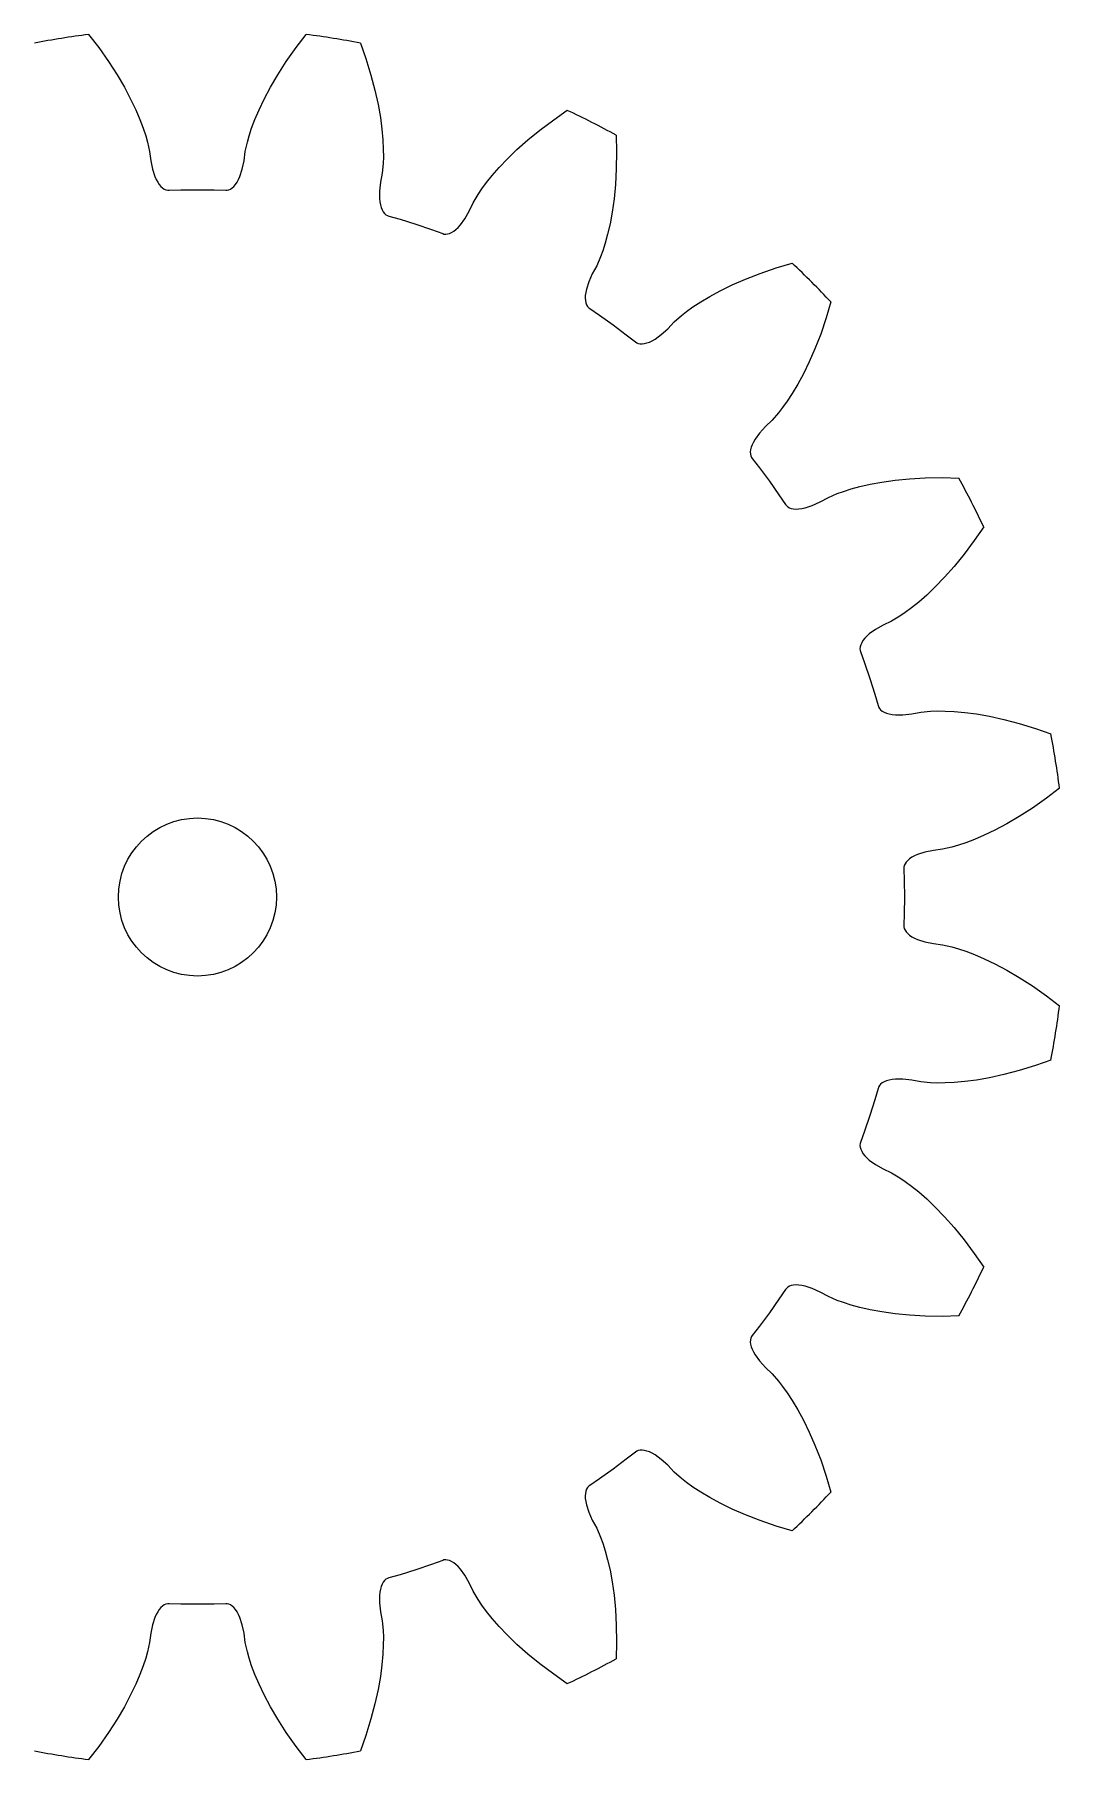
# Model space of a CAD drawing. Extents: x 19.1 to 40.9, y -10.9 to 10.9.
# Drawn here: x 27.94 to 40.91, y -10.91 to 10.91 of the extents above; entities that cross this region are included whole.
import ezdxf

# ---------------------------------------------------------------- set-up
doc = ezdxf.new("R2010")
doc.units = 0

msp = doc.modelspace()

# ---------------------------------------------------------------- linework, layer by layer
msp.add_circle((30, 0), 1)
msp.add_circle((30, 0), 1)
at = {"layer": 'layer0'}
for p, q in [((28.623, 10.913), (28.75, 10.748)), ((31.25, 10.748), (31.377, 10.913)), ((28.75, 10.748), (28.875, 10.57)), ((31.125, 10.57), (31.25, 10.748)), ((32.063, 10.805), (32.133, 10.608)), ((28.875, 10.57), (28.983, 10.403)), ((31.017, 10.403), (31.125, 10.57)), ((32.133, 10.608), (32.197, 10.401)), ((28.983, 10.403), (29.076, 10.245)), ((30.924, 10.245), (31.017, 10.403)), ((32.197, 10.401), (32.247, 10.208)), ((29.076, 10.245), (29.154, 10.096)), ((29.154, 10.096), (29.219, 9.961)), ((30.781, 9.961), (30.846, 10.096)), ((30.846, 10.096), (30.924, 10.245)), ((32.247, 10.208), (32.287, 10.029)), ((29.219, 9.961), (29.272, 9.837)), ((29.272, 9.837), (29.314, 9.728)), ((30.686, 9.728), (30.728, 9.837)), ((30.728, 9.837), (30.781, 9.961)), ((32.287, 10.029), (32.316, 9.863)), ((32.316, 9.863), (32.335, 9.715)), ((34.336, 9.705), (34.51, 9.835)), ((34.51, 9.835), (34.682, 9.954)), ((29.314, 9.728), (29.345, 9.633)), ((29.345, 9.633), (29.368, 9.552)), ((30.632, 9.552), (30.655, 9.633)), ((30.655, 9.633), (30.686, 9.728)), ((32.335, 9.715), (32.348, 9.58)), ((34.182, 9.579), (34.336, 9.705)), ((35.301, 9.639), (35.306, 9.43)), ((29.368, 9.552), (29.395, 9.434)), ((29.395, 9.434), (29.41, 9.317)), ((30.59, 9.317), (30.605, 9.434)), ((30.605, 9.434), (30.632, 9.552)), ((32.348, 9.58), (32.353, 9.464)), ((32.353, 9.464), (32.354, 9.364)), ((33.924, 9.341), (34.045, 9.458)), ((34.045, 9.458), (34.182, 9.579)), ((35.306, 9.43), (35.303, 9.213)), ((29.41, 9.317), (29.433, 9.208)), ((29.433, 9.208), (29.462, 9.117)), ((30.538, 9.117), (30.567, 9.208)), ((30.567, 9.208), (30.59, 9.317)), ((32.351, 9.28), (32.34, 9.159)), ((32.354, 9.364), (32.351, 9.28)), ((33.732, 9.131), (33.821, 9.232)), ((33.821, 9.232), (33.924, 9.341)), ((35.303, 9.213), (35.292, 9.014)), ((29.462, 9.117), (29.479, 9.078)), ((29.479, 9.078), (29.498, 9.045)), ((29.498, 9.045), (29.517, 9.016)), ((29.517, 9.016), (29.538, 8.992)), ((29.538, 8.992), (29.559, 8.972)), ((29.559, 8.972), (29.58, 8.958)), ((29.58, 8.958), (29.602, 8.948)), ((29.79, 8.948), (30, 8.95)), ((30, 8.95), (30.21, 8.948)), ((30.398, 8.948), (30.42, 8.958)), ((30.42, 8.958), (30.441, 8.972)), ((30.441, 8.972), (30.462, 8.992)), ((30.462, 8.992), (30.483, 9.016)), ((30.483, 9.016), (30.502, 9.045)), ((30.502, 9.045), (30.521, 9.078)), ((30.521, 9.078), (30.538, 9.117)), ((32.318, 9.043), (32.306, 8.932)), ((32.34, 9.159), (32.318, 9.043)), ((33.553, 8.89), (33.599, 8.959)), ((33.599, 8.959), (33.659, 9.04)), ((33.659, 9.04), (33.732, 9.131)), ((35.292, 9.014), (35.274, 8.832)), ((29.602, 8.948), (29.624, 8.943)), ((29.624, 8.943), (29.641, 8.943)), ((29.641, 8.943), (29.79, 8.948)), ((30.21, 8.948), (30.359, 8.943)), ((30.359, 8.943), (30.376, 8.943)), ((30.376, 8.943), (30.398, 8.948)), ((32.306, 8.932), (32.306, 8.837)), ((32.306, 8.837), (32.31, 8.795)), ((32.31, 8.795), (32.317, 8.757)), ((32.317, 8.757), (32.327, 8.724)), ((33.44, 8.679), (33.491, 8.785)), ((33.491, 8.785), (33.553, 8.89)), ((35.274, 8.832), (35.25, 8.665)), ((32.327, 8.724), (32.339, 8.694)), ((32.339, 8.694), (32.353, 8.669)), ((32.353, 8.669), (32.369, 8.649)), ((32.369, 8.649), (32.387, 8.633)), ((32.387, 8.633), (32.406, 8.622)), ((32.406, 8.622), (32.422, 8.616)), ((32.422, 8.616), (32.565, 8.575)), ((32.565, 8.575), (32.766, 8.512)), ((33.329, 8.504), (33.385, 8.582)), ((33.385, 8.582), (33.44, 8.679)), ((35.223, 8.517), (35.193, 8.386)), ((35.25, 8.665), (35.223, 8.517)), ((32.766, 8.512), (32.965, 8.445)), ((32.965, 8.445), (33.105, 8.394)), ((33.105, 8.394), (33.121, 8.389)), ((33.121, 8.389), (33.143, 8.387)), ((33.143, 8.387), (33.167, 8.39)), ((33.167, 8.39), (33.192, 8.397)), ((33.192, 8.397), (33.218, 8.409)), ((33.218, 8.409), (33.245, 8.425)), ((33.245, 8.425), (33.273, 8.447)), ((33.273, 8.447), (33.301, 8.473)), ((33.301, 8.473), (33.329, 8.504)), ((35.193, 8.386), (35.163, 8.274)), ((35.104, 8.099), (35.055, 7.988)), ((35.132, 8.178), (35.104, 8.099)), ((35.163, 8.274), (35.132, 8.178)), ((34.999, 7.884), (34.953, 7.783)), ((35.055, 7.988), (34.999, 7.884)), ((36.937, 7.818), (37.123, 7.89)), ((37.123, 7.89), (37.328, 7.96)), ((37.328, 7.96), (37.529, 8.02)), ((34.915, 7.651), (34.91, 7.612)), ((34.924, 7.692), (34.915, 7.651)), ((34.953, 7.783), (34.924, 7.692)), ((36.487, 7.6), (36.618, 7.671)), ((36.618, 7.671), (36.77, 7.745)), ((36.77, 7.745), (36.937, 7.818)), ((34.91, 7.612), (34.909, 7.578)), ((34.909, 7.578), (34.911, 7.546)), ((34.911, 7.546), (34.917, 7.518)), ((34.917, 7.518), (34.926, 7.494)), ((34.926, 7.494), (34.938, 7.473)), ((34.938, 7.473), (34.953, 7.456)), ((34.953, 7.456), (34.966, 7.446)), ((34.966, 7.446), (35.089, 7.362)), ((36.192, 7.408), (36.273, 7.467)), ((36.273, 7.467), (36.371, 7.53)), ((36.371, 7.53), (36.487, 7.6)), ((38.02, 7.529), (37.96, 7.328)), ((35.089, 7.362), (35.261, 7.241)), ((35.261, 7.241), (35.429, 7.115)), ((35.953, 7.191), (36.035, 7.276)), ((36.035, 7.276), (36.126, 7.357)), ((36.126, 7.357), (36.192, 7.408)), ((37.96, 7.328), (37.89, 7.123)), ((35.429, 7.115), (35.547, 7.024)), ((35.547, 7.024), (35.561, 7.014)), ((35.561, 7.014), (35.581, 7.005)), ((35.581, 7.005), (35.605, 7)), ((35.605, 7), (35.631, 6.999)), ((35.631, 6.999), (35.659, 7.003)), ((35.659, 7.003), (35.69, 7.01)), ((35.69, 7.01), (35.723, 7.022)), ((35.723, 7.022), (35.757, 7.038)), ((35.757, 7.038), (35.794, 7.059)), ((35.794, 7.059), (35.871, 7.116)), ((35.871, 7.116), (35.953, 7.191)), ((37.89, 7.123), (37.818, 6.937)), ((37.745, 6.77), (37.671, 6.618)), ((37.818, 6.937), (37.745, 6.77)), ((37.671, 6.618), (37.6, 6.487)), ((37.53, 6.371), (37.467, 6.273)), ((37.6, 6.487), (37.53, 6.371)), ((37.357, 6.126), (37.276, 6.035)), ((37.408, 6.192), (37.357, 6.126)), ((37.467, 6.273), (37.408, 6.192)), ((37.191, 5.953), (37.116, 5.871)), ((37.276, 6.035), (37.191, 5.953)), ((37.01, 5.69), (37.003, 5.659)), ((37.022, 5.723), (37.01, 5.69)), ((37.038, 5.757), (37.022, 5.723)), ((37.059, 5.794), (37.038, 5.757)), ((37.116, 5.871), (37.059, 5.794)), ((37.003, 5.659), (36.999, 5.631)), ((36.999, 5.631), (37, 5.605)), ((37, 5.605), (37.005, 5.581)), ((37.005, 5.581), (37.014, 5.561)), ((37.014, 5.561), (37.024, 5.547)), ((37.024, 5.547), (37.115, 5.429)), ((37.115, 5.429), (37.241, 5.261)), ((37.241, 5.261), (37.362, 5.089)), ((38.517, 5.223), (38.665, 5.25)), ((38.665, 5.25), (38.832, 5.274)), ((38.832, 5.274), (39.014, 5.292)), ((39.014, 5.292), (39.213, 5.303)), ((39.213, 5.303), (39.43, 5.306)), ((39.43, 5.306), (39.639, 5.301)), ((37.362, 5.089), (37.446, 4.966)), ((37.884, 4.999), (37.988, 5.055)), ((37.988, 5.055), (38.099, 5.104)), ((38.099, 5.104), (38.178, 5.132)), ((38.178, 5.132), (38.274, 5.163)), ((38.274, 5.163), (38.386, 5.193)), ((38.386, 5.193), (38.517, 5.223)), ((37.446, 4.966), (37.456, 4.953)), ((37.456, 4.953), (37.473, 4.938)), ((37.473, 4.938), (37.494, 4.926)), ((37.494, 4.926), (37.518, 4.917)), ((37.518, 4.917), (37.546, 4.911)), ((37.546, 4.911), (37.578, 4.909)), ((37.578, 4.909), (37.612, 4.91)), ((37.612, 4.91), (37.651, 4.915)), ((37.651, 4.915), (37.692, 4.924)), ((37.692, 4.924), (37.783, 4.953)), ((37.783, 4.953), (37.884, 4.999)), ((39.954, 4.682), (39.835, 4.51)), ((39.835, 4.51), (39.705, 4.336)), ((39.579, 4.182), (39.458, 4.045)), ((39.705, 4.336), (39.579, 4.182)), ((39.458, 4.045), (39.341, 3.924)), ((39.131, 3.732), (39.04, 3.659)), ((39.232, 3.821), (39.131, 3.732)), ((39.341, 3.924), (39.232, 3.821)), ((38.89, 3.553), (38.785, 3.491)), ((38.959, 3.599), (38.89, 3.553)), ((39.04, 3.659), (38.959, 3.599)), ((38.473, 3.301), (38.447, 3.273)), ((38.504, 3.329), (38.473, 3.301)), ((38.582, 3.385), (38.504, 3.329)), ((38.679, 3.44), (38.582, 3.385)), ((38.785, 3.491), (38.679, 3.44)), ((38.39, 3.167), (38.387, 3.143)), ((38.387, 3.143), (38.389, 3.121)), ((38.389, 3.121), (38.394, 3.105)), ((38.397, 3.192), (38.39, 3.167)), ((38.394, 3.105), (38.445, 2.965)), ((38.409, 3.218), (38.397, 3.192)), ((38.425, 3.245), (38.409, 3.218)), ((38.447, 3.273), (38.425, 3.245)), ((38.445, 2.965), (38.512, 2.766)), ((38.512, 2.766), (38.575, 2.565)), ((38.575, 2.565), (38.616, 2.422)), ((38.616, 2.422), (38.622, 2.406)), ((38.622, 2.406), (38.633, 2.387)), ((38.633, 2.387), (38.649, 2.369)), ((38.649, 2.369), (38.669, 2.353)), ((38.669, 2.353), (38.694, 2.339)), ((38.694, 2.339), (38.724, 2.327)), ((38.724, 2.327), (38.757, 2.317)), ((38.757, 2.317), (38.795, 2.31)), ((38.795, 2.31), (38.837, 2.306)), ((38.837, 2.306), (38.932, 2.306)), ((38.932, 2.306), (39.043, 2.318)), ((39.043, 2.318), (39.159, 2.34)), ((39.159, 2.34), (39.28, 2.351)), ((39.28, 2.351), (39.364, 2.354)), ((39.364, 2.354), (39.464, 2.353)), ((39.464, 2.353), (39.58, 2.348)), ((39.58, 2.348), (39.715, 2.335)), ((39.715, 2.335), (39.863, 2.316)), ((39.863, 2.316), (40.029, 2.287)), ((40.029, 2.287), (40.208, 2.247)), ((40.208, 2.247), (40.401, 2.197)), ((40.401, 2.197), (40.608, 2.133)), ((40.608, 2.133), (40.805, 2.063)), ((40.913, 1.377), (40.748, 1.25)), ((40.57, 1.125), (40.403, 1.017)), ((40.748, 1.25), (40.57, 1.125)), ((40.245, 0.924), (40.096, 0.846)), ((40.403, 1.017), (40.245, 0.924)), ((39.633, 0.655), (39.552, 0.632)), ((39.728, 0.686), (39.633, 0.655)), ((39.837, 0.728), (39.728, 0.686)), ((39.961, 0.781), (39.837, 0.728)), ((40.096, 0.846), (39.961, 0.781)), ((38.972, 0.441), (38.958, 0.42)), ((38.992, 0.462), (38.972, 0.441)), ((39.016, 0.483), (38.992, 0.462)), ((39.045, 0.502), (39.016, 0.483)), ((39.078, 0.521), (39.045, 0.502)), ((39.117, 0.538), (39.078, 0.521)), ((39.208, 0.567), (39.117, 0.538)), ((39.317, 0.59), (39.208, 0.567)), ((39.434, 0.605), (39.317, 0.59)), ((39.552, 0.632), (39.434, 0.605)), ((38.948, 0.398), (38.943, 0.376)), ((38.943, 0.376), (38.943, 0.359)), ((38.943, 0.359), (38.948, 0.21)), ((38.958, 0.42), (38.948, 0.398)), ((38.948, 0.21), (38.95, 0)), ((38.95, 0), (38.948, -0.21)), ((38.948, -0.21), (38.943, -0.359)), ((38.943, -0.359), (38.943, -0.376)), ((38.943, -0.376), (38.948, -0.398)), ((38.948, -0.398), (38.958, -0.42)), ((38.958, -0.42), (38.972, -0.441)), ((38.972, -0.441), (38.992, -0.462)), ((38.992, -0.462), (39.016, -0.483)), ((39.016, -0.483), (39.045, -0.502)), ((39.045, -0.502), (39.078, -0.521)), ((39.078, -0.521), (39.117, -0.538)), ((39.117, -0.538), (39.208, -0.567)), ((39.208, -0.567), (39.317, -0.59)), ((39.317, -0.59), (39.434, -0.605)), ((39.434, -0.605), (39.552, -0.632)), ((39.552, -0.632), (39.633, -0.655)), ((39.633, -0.655), (39.728, -0.686)), ((39.728, -0.686), (39.837, -0.728)), ((39.837, -0.728), (39.961, -0.781)), ((39.961, -0.781), (40.096, -0.846)), ((40.096, -0.846), (40.245, -0.924)), ((40.245, -0.924), (40.403, -1.017)), ((40.403, -1.017), (40.57, -1.125)), ((40.57, -1.125), (40.748, -1.25)), ((40.748, -1.25), (40.913, -1.377)), ((40.608, -2.133), (40.401, -2.197)), ((40.805, -2.063), (40.608, -2.133)), ((38.633, -2.387), (38.622, -2.406)), ((38.649, -2.369), (38.633, -2.387)), ((38.669, -2.353), (38.649, -2.369)), ((38.694, -2.339), (38.669, -2.353)), ((38.724, -2.327), (38.694, -2.339)), ((38.757, -2.317), (38.724, -2.327)), ((38.795, -2.31), (38.757, -2.317)), ((38.837, -2.306), (38.795, -2.31)), ((38.932, -2.306), (38.837, -2.306)), ((39.043, -2.318), (38.932, -2.306)), ((39.159, -2.34), (39.043, -2.318)), ((39.28, -2.351), (39.159, -2.34)), ((39.364, -2.354), (39.28, -2.351)), ((39.464, -2.353), (39.364, -2.354)), ((39.58, -2.348), (39.464, -2.353)), ((39.715, -2.335), (39.58, -2.348)), ((39.863, -2.316), (39.715, -2.335)), ((40.029, -2.287), (39.863, -2.316)), ((40.208, -2.247), (40.029, -2.287)), ((40.401, -2.197), (40.208, -2.247)), ((38.575, -2.565), (38.512, -2.766)), ((38.616, -2.422), (38.575, -2.565)), ((38.622, -2.406), (38.616, -2.422)), ((38.512, -2.766), (38.445, -2.965)), ((38.445, -2.965), (38.394, -3.105)), ((38.389, -3.121), (38.387, -3.143)), ((38.387, -3.143), (38.39, -3.167)), ((38.394, -3.105), (38.389, -3.121)), ((38.39, -3.167), (38.397, -3.192)), ((38.397, -3.192), (38.409, -3.218)), ((38.409, -3.218), (38.425, -3.245)), ((38.425, -3.245), (38.447, -3.273)), ((38.447, -3.273), (38.473, -3.301)), ((38.473, -3.301), (38.504, -3.329)), ((38.504, -3.329), (38.582, -3.385)), ((38.582, -3.385), (38.679, -3.44)), ((38.679, -3.44), (38.785, -3.491)), ((38.785, -3.491), (38.89, -3.553)), ((38.89, -3.553), (38.959, -3.599)), ((38.959, -3.599), (39.04, -3.659)), ((39.04, -3.659), (39.131, -3.732)), ((39.131, -3.732), (39.232, -3.821)), ((39.232, -3.821), (39.341, -3.924)), ((39.341, -3.924), (39.458, -4.045)), ((39.458, -4.045), (39.579, -4.182)), ((39.579, -4.182), (39.705, -4.336)), ((39.705, -4.336), (39.835, -4.51)), ((39.835, -4.51), (39.954, -4.682)), ((37.446, -4.966), (37.362, -5.089)), ((37.456, -4.953), (37.446, -4.966)), ((37.473, -4.938), (37.456, -4.953)), ((37.494, -4.926), (37.473, -4.938)), ((37.518, -4.917), (37.494, -4.926)), ((37.546, -4.911), (37.518, -4.917)), ((37.578, -4.909), (37.546, -4.911)), ((37.612, -4.91), (37.578, -4.909)), ((37.651, -4.915), (37.612, -4.91)), ((37.692, -4.924), (37.651, -4.915)), ((37.783, -4.953), (37.692, -4.924)), ((37.884, -4.999), (37.783, -4.953)), ((37.988, -5.055), (37.884, -4.999)), ((37.362, -5.089), (37.241, -5.261)), ((38.099, -5.104), (37.988, -5.055)), ((38.178, -5.132), (38.099, -5.104)), ((38.274, -5.163), (38.178, -5.132)), ((38.386, -5.193), (38.274, -5.163)), ((38.517, -5.223), (38.386, -5.193)), ((38.665, -5.25), (38.517, -5.223)), ((37.115, -5.429), (37.024, -5.547)), ((37.241, -5.261), (37.115, -5.429)), ((38.832, -5.274), (38.665, -5.25)), ((39.014, -5.292), (38.832, -5.274)), ((39.213, -5.303), (39.014, -5.292)), ((39.43, -5.306), (39.213, -5.303)), ((39.639, -5.301), (39.43, -5.306)), ((37, -5.605), (36.999, -5.631)), ((36.999, -5.631), (37.003, -5.659)), ((37.005, -5.581), (37, -5.605)), ((37.003, -5.659), (37.01, -5.69)), ((37.014, -5.561), (37.005, -5.581)), ((37.024, -5.547), (37.014, -5.561)), ((37.01, -5.69), (37.022, -5.723)), ((37.022, -5.723), (37.038, -5.757)), ((37.038, -5.757), (37.059, -5.794)), ((37.059, -5.794), (37.116, -5.871)), ((37.116, -5.871), (37.191, -5.953)), ((37.191, -5.953), (37.276, -6.035)), ((37.276, -6.035), (37.357, -6.126)), ((37.357, -6.126), (37.408, -6.192)), ((37.408, -6.192), (37.467, -6.273)), ((37.467, -6.273), (37.53, -6.371)), ((37.53, -6.371), (37.6, -6.487)), ((37.6, -6.487), (37.671, -6.618)), ((37.671, -6.618), (37.745, -6.77)), ((37.745, -6.77), (37.818, -6.937)), ((37.818, -6.937), (37.89, -7.123)), ((35.429, -7.115), (35.261, -7.241)), ((35.547, -7.024), (35.429, -7.115)), ((35.561, -7.014), (35.547, -7.024)), ((35.581, -7.005), (35.561, -7.014)), ((35.605, -7), (35.581, -7.005)), ((35.631, -6.999), (35.605, -7)), ((35.659, -7.003), (35.631, -6.999)), ((35.69, -7.01), (35.659, -7.003)), ((35.723, -7.022), (35.69, -7.01)), ((35.757, -7.038), (35.723, -7.022)), ((35.794, -7.059), (35.757, -7.038)), ((35.871, -7.116), (35.794, -7.059)), ((35.953, -7.191), (35.871, -7.116)), ((36.035, -7.276), (35.953, -7.191)), ((37.89, -7.123), (37.96, -7.328)), ((35.089, -7.362), (34.966, -7.446)), ((35.261, -7.241), (35.089, -7.362)), ((36.126, -7.357), (36.035, -7.276)), ((36.192, -7.408), (36.126, -7.357)), ((36.273, -7.467), (36.192, -7.408)), ((37.96, -7.328), (38.02, -7.529)), ((34.911, -7.546), (34.909, -7.578)), ((34.909, -7.578), (34.91, -7.612)), ((34.91, -7.612), (34.915, -7.651)), ((34.917, -7.518), (34.911, -7.546)), ((34.926, -7.494), (34.917, -7.518)), ((34.938, -7.473), (34.926, -7.494)), ((34.953, -7.456), (34.938, -7.473)), ((34.966, -7.446), (34.953, -7.456)), ((36.371, -7.53), (36.273, -7.467)), ((36.487, -7.6), (36.371, -7.53)), ((36.618, -7.671), (36.487, -7.6)), ((34.915, -7.651), (34.924, -7.692)), ((34.924, -7.692), (34.953, -7.783)), ((34.953, -7.783), (34.999, -7.884)), ((36.77, -7.745), (36.618, -7.671)), ((36.937, -7.818), (36.77, -7.745)), ((37.123, -7.89), (36.937, -7.818)), ((34.999, -7.884), (35.055, -7.988)), ((35.055, -7.988), (35.104, -8.099)), ((37.328, -7.96), (37.123, -7.89)), ((37.529, -8.02), (37.328, -7.96)), ((35.104, -8.099), (35.132, -8.178)), ((35.132, -8.178), (35.163, -8.274)), ((35.163, -8.274), (35.193, -8.386)), ((32.766, -8.512), (32.565, -8.575)), ((32.965, -8.445), (32.766, -8.512)), ((33.105, -8.394), (32.965, -8.445)), ((33.121, -8.389), (33.105, -8.394)), ((33.143, -8.387), (33.121, -8.389)), ((33.167, -8.39), (33.143, -8.387)), ((33.192, -8.397), (33.167, -8.39)), ((33.218, -8.409), (33.192, -8.397)), ((33.245, -8.425), (33.218, -8.409)), ((33.273, -8.447), (33.245, -8.425)), ((33.301, -8.473), (33.273, -8.447)), ((33.329, -8.504), (33.301, -8.473)), ((33.385, -8.582), (33.329, -8.504)), ((35.193, -8.386), (35.223, -8.517)), ((32.327, -8.724), (32.317, -8.757)), ((32.339, -8.694), (32.327, -8.724)), ((32.353, -8.669), (32.339, -8.694)), ((32.369, -8.649), (32.353, -8.669)), ((32.387, -8.633), (32.369, -8.649)), ((32.406, -8.622), (32.387, -8.633)), ((32.422, -8.616), (32.406, -8.622)), ((32.565, -8.575), (32.422, -8.616)), ((33.44, -8.679), (33.385, -8.582)), ((33.491, -8.785), (33.44, -8.679)), ((35.223, -8.517), (35.25, -8.665)), ((35.25, -8.665), (35.274, -8.832)), ((29.602, -8.948), (29.58, -8.958)), ((29.624, -8.943), (29.602, -8.948)), ((29.641, -8.943), (29.624, -8.943)), ((29.79, -8.948), (29.641, -8.943)), ((30, -8.95), (29.79, -8.948)), ((30.21, -8.948), (30, -8.95)), ((30.359, -8.943), (30.21, -8.948)), ((30.376, -8.943), (30.359, -8.943)), ((30.398, -8.948), (30.376, -8.943)), ((30.42, -8.958), (30.398, -8.948)), ((32.31, -8.795), (32.306, -8.837)), ((32.306, -8.837), (32.306, -8.932)), ((32.306, -8.932), (32.318, -9.043)), ((32.317, -8.757), (32.31, -8.795)), ((33.553, -8.89), (33.491, -8.785)), ((33.599, -8.959), (33.553, -8.89)), ((35.274, -8.832), (35.292, -9.014)), ((29.462, -9.117), (29.433, -9.208)), ((29.479, -9.078), (29.462, -9.117)), ((29.498, -9.045), (29.479, -9.078)), ((29.517, -9.016), (29.498, -9.045)), ((29.538, -8.992), (29.517, -9.016)), ((29.559, -8.972), (29.538, -8.992)), ((29.58, -8.958), (29.559, -8.972)), ((30.441, -8.972), (30.42, -8.958)), ((30.462, -8.992), (30.441, -8.972)), ((30.483, -9.016), (30.462, -8.992)), ((30.502, -9.045), (30.483, -9.016)), ((30.521, -9.078), (30.502, -9.045)), ((30.538, -9.117), (30.521, -9.078)), ((30.567, -9.208), (30.538, -9.117)), ((32.318, -9.043), (32.34, -9.159)), ((32.34, -9.159), (32.351, -9.28)), ((33.659, -9.04), (33.599, -8.959)), ((33.732, -9.131), (33.659, -9.04)), ((33.821, -9.232), (33.732, -9.131)), ((35.292, -9.014), (35.303, -9.213)), ((29.41, -9.317), (29.395, -9.434)), ((29.433, -9.208), (29.41, -9.317)), ((30.59, -9.317), (30.567, -9.208)), ((30.605, -9.434), (30.59, -9.317)), ((32.351, -9.28), (32.354, -9.364)), ((32.354, -9.364), (32.353, -9.464)), ((33.924, -9.341), (33.821, -9.232)), ((34.045, -9.458), (33.924, -9.341)), ((35.303, -9.213), (35.306, -9.43)), ((29.368, -9.552), (29.345, -9.633)), ((29.395, -9.434), (29.368, -9.552)), ((30.632, -9.552), (30.605, -9.434)), ((30.655, -9.633), (30.632, -9.552)), ((32.348, -9.58), (32.335, -9.715)), ((32.353, -9.464), (32.348, -9.58)), ((34.182, -9.579), (34.045, -9.458)), ((34.336, -9.705), (34.182, -9.579)), ((35.306, -9.43), (35.301, -9.639)), ((29.314, -9.728), (29.272, -9.837)), ((29.345, -9.633), (29.314, -9.728)), ((30.686, -9.728), (30.655, -9.633)), ((30.728, -9.837), (30.686, -9.728)), ((32.335, -9.715), (32.316, -9.863)), ((34.51, -9.835), (34.336, -9.705)), ((29.219, -9.961), (29.154, -10.096)), ((29.272, -9.837), (29.219, -9.961)), ((30.781, -9.961), (30.728, -9.837)), ((30.846, -10.096), (30.781, -9.961)), ((32.287, -10.029), (32.247, -10.208)), ((32.316, -9.863), (32.287, -10.029)), ((34.682, -9.954), (34.51, -9.835)), ((29.076, -10.245), (28.983, -10.403)), ((29.154, -10.096), (29.076, -10.245)), ((30.924, -10.245), (30.846, -10.096)), ((31.017, -10.403), (30.924, -10.245)), ((32.247, -10.208), (32.197, -10.401)), ((28.983, -10.403), (28.875, -10.57)), ((31.125, -10.57), (31.017, -10.403)), ((32.197, -10.401), (32.133, -10.608)), ((28.875, -10.57), (28.75, -10.748)), ((31.25, -10.748), (31.125, -10.57)), ((32.133, -10.608), (32.063, -10.805)), ((28.75, -10.748), (28.623, -10.913)), ((31.377, -10.913), (31.25, -10.748))]:
    msp.add_line(p, q, dxfattribs=at)
for start, end in [(97.1909, 100.8091), (79.1909, 82.8091), (61.1909, 64.8091), (43.1909, 46.8091), (25.1909, 28.8091), (7.1909, 10.8091), (349.1909, 352.8091), (331.1909, 334.8091), (313.1909, 316.8091), (295.1909, 298.8091), (259.1909, 262.8091), (277.1909, 280.8091)]:
    msp.add_arc((30, 0), 11, start, end, dxfattribs=at)
at = {"layer": 'layer1'}
for p, q in [((28.623, 10.913), (28.75, 10.748)), ((31.25, 10.748), (31.377, 10.913)), ((28.75, 10.748), (28.875, 10.57)), ((31.125, 10.57), (31.25, 10.748)), ((32.063, 10.805), (32.133, 10.608)), ((28.875, 10.57), (28.983, 10.403)), ((31.017, 10.403), (31.125, 10.57)), ((32.133, 10.608), (32.197, 10.401)), ((28.983, 10.403), (29.076, 10.245)), ((30.924, 10.245), (31.017, 10.403)), ((32.197, 10.401), (32.247, 10.208)), ((29.076, 10.245), (29.154, 10.096)), ((29.154, 10.096), (29.219, 9.961)), ((30.781, 9.961), (30.846, 10.096)), ((30.846, 10.096), (30.924, 10.245)), ((32.247, 10.208), (32.287, 10.029)), ((29.219, 9.961), (29.272, 9.837)), ((29.272, 9.837), (29.314, 9.728)), ((30.686, 9.728), (30.728, 9.837)), ((30.728, 9.837), (30.781, 9.961)), ((32.287, 10.029), (32.316, 9.863)), ((32.316, 9.863), (32.335, 9.715)), ((34.336, 9.705), (34.51, 9.835)), ((34.51, 9.835), (34.682, 9.954)), ((29.314, 9.728), (29.345, 9.633)), ((29.345, 9.633), (29.368, 9.552)), ((30.632, 9.552), (30.655, 9.633)), ((30.655, 9.633), (30.686, 9.728)), ((32.335, 9.715), (32.348, 9.58)), ((34.182, 9.579), (34.336, 9.705)), ((35.301, 9.639), (35.306, 9.43)), ((29.368, 9.552), (29.395, 9.434)), ((29.395, 9.434), (29.41, 9.317)), ((30.59, 9.317), (30.605, 9.434)), ((30.605, 9.434), (30.632, 9.552)), ((32.348, 9.58), (32.353, 9.464)), ((32.353, 9.464), (32.354, 9.364)), ((33.924, 9.341), (34.045, 9.458)), ((34.045, 9.458), (34.182, 9.579)), ((35.306, 9.43), (35.303, 9.213)), ((29.41, 9.317), (29.433, 9.208)), ((29.433, 9.208), (29.462, 9.117)), ((30.538, 9.117), (30.567, 9.208)), ((30.567, 9.208), (30.59, 9.317)), ((32.351, 9.28), (32.34, 9.159)), ((32.354, 9.364), (32.351, 9.28)), ((33.732, 9.131), (33.821, 9.232)), ((33.821, 9.232), (33.924, 9.341)), ((35.303, 9.213), (35.292, 9.014)), ((29.462, 9.117), (29.479, 9.078)), ((29.479, 9.078), (29.498, 9.045)), ((29.498, 9.045), (29.517, 9.016)), ((29.517, 9.016), (29.538, 8.992)), ((29.538, 8.992), (29.559, 8.972)), ((29.559, 8.972), (29.58, 8.958)), ((29.58, 8.958), (29.602, 8.948)), ((29.79, 8.948), (30, 8.95)), ((30, 8.95), (30.21, 8.948)), ((30.398, 8.948), (30.42, 8.958)), ((30.42, 8.958), (30.441, 8.972)), ((30.441, 8.972), (30.462, 8.992)), ((30.462, 8.992), (30.483, 9.016)), ((30.483, 9.016), (30.502, 9.045)), ((30.502, 9.045), (30.521, 9.078)), ((30.521, 9.078), (30.538, 9.117)), ((32.318, 9.043), (32.306, 8.932)), ((32.34, 9.159), (32.318, 9.043)), ((33.553, 8.89), (33.599, 8.959)), ((33.599, 8.959), (33.659, 9.04)), ((33.659, 9.04), (33.732, 9.131)), ((35.292, 9.014), (35.274, 8.832)), ((29.602, 8.948), (29.624, 8.943)), ((29.624, 8.943), (29.641, 8.943)), ((29.641, 8.943), (29.79, 8.948)), ((30.21, 8.948), (30.359, 8.943)), ((30.359, 8.943), (30.376, 8.943)), ((30.376, 8.943), (30.398, 8.948)), ((32.306, 8.932), (32.306, 8.837)), ((32.306, 8.837), (32.31, 8.795)), ((32.31, 8.795), (32.317, 8.757)), ((32.317, 8.757), (32.327, 8.724)), ((33.44, 8.679), (33.491, 8.785)), ((33.491, 8.785), (33.553, 8.89)), ((35.274, 8.832), (35.25, 8.665)), ((32.327, 8.724), (32.339, 8.694)), ((32.339, 8.694), (32.353, 8.669)), ((32.353, 8.669), (32.369, 8.649)), ((32.369, 8.649), (32.387, 8.633)), ((32.387, 8.633), (32.406, 8.622)), ((32.406, 8.622), (32.422, 8.616)), ((32.422, 8.616), (32.565, 8.575)), ((32.565, 8.575), (32.766, 8.512)), ((33.329, 8.504), (33.385, 8.582)), ((33.385, 8.582), (33.44, 8.679)), ((35.223, 8.517), (35.193, 8.386)), ((35.25, 8.665), (35.223, 8.517)), ((32.766, 8.512), (32.965, 8.445)), ((32.965, 8.445), (33.105, 8.394)), ((33.105, 8.394), (33.121, 8.389)), ((33.121, 8.389), (33.143, 8.387)), ((33.143, 8.387), (33.167, 8.39)), ((33.167, 8.39), (33.192, 8.397)), ((33.192, 8.397), (33.218, 8.409)), ((33.218, 8.409), (33.245, 8.425)), ((33.245, 8.425), (33.273, 8.447)), ((33.273, 8.447), (33.301, 8.473)), ((33.301, 8.473), (33.329, 8.504)), ((35.193, 8.386), (35.163, 8.274)), ((35.104, 8.099), (35.055, 7.988)), ((35.132, 8.178), (35.104, 8.099)), ((35.163, 8.274), (35.132, 8.178)), ((34.999, 7.884), (34.953, 7.783)), ((35.055, 7.988), (34.999, 7.884)), ((36.937, 7.818), (37.123, 7.89)), ((37.123, 7.89), (37.328, 7.96)), ((37.328, 7.96), (37.529, 8.02)), ((34.915, 7.651), (34.91, 7.612)), ((34.924, 7.692), (34.915, 7.651)), ((34.953, 7.783), (34.924, 7.692)), ((36.487, 7.6), (36.618, 7.671)), ((36.618, 7.671), (36.77, 7.745)), ((36.77, 7.745), (36.937, 7.818)), ((34.91, 7.612), (34.909, 7.578)), ((34.909, 7.578), (34.911, 7.546)), ((34.911, 7.546), (34.917, 7.518)), ((34.917, 7.518), (34.926, 7.494)), ((34.926, 7.494), (34.938, 7.473)), ((34.938, 7.473), (34.953, 7.456)), ((34.953, 7.456), (34.966, 7.446)), ((34.966, 7.446), (35.089, 7.362)), ((36.192, 7.408), (36.273, 7.467)), ((36.273, 7.467), (36.371, 7.53)), ((36.371, 7.53), (36.487, 7.6)), ((38.02, 7.529), (37.96, 7.328)), ((35.089, 7.362), (35.261, 7.241)), ((35.261, 7.241), (35.429, 7.115)), ((35.953, 7.191), (36.035, 7.276)), ((36.035, 7.276), (36.126, 7.357)), ((36.126, 7.357), (36.192, 7.408)), ((37.96, 7.328), (37.89, 7.123)), ((35.429, 7.115), (35.547, 7.024)), ((35.547, 7.024), (35.561, 7.014)), ((35.561, 7.014), (35.581, 7.005)), ((35.581, 7.005), (35.605, 7)), ((35.605, 7), (35.631, 6.999)), ((35.631, 6.999), (35.659, 7.003)), ((35.659, 7.003), (35.69, 7.01)), ((35.69, 7.01), (35.723, 7.022)), ((35.723, 7.022), (35.757, 7.038)), ((35.757, 7.038), (35.794, 7.059)), ((35.794, 7.059), (35.871, 7.116)), ((35.871, 7.116), (35.953, 7.191)), ((37.89, 7.123), (37.818, 6.937)), ((37.745, 6.77), (37.671, 6.618)), ((37.818, 6.937), (37.745, 6.77)), ((37.671, 6.618), (37.6, 6.487)), ((37.53, 6.371), (37.467, 6.273)), ((37.6, 6.487), (37.53, 6.371)), ((37.357, 6.126), (37.276, 6.035)), ((37.408, 6.192), (37.357, 6.126)), ((37.467, 6.273), (37.408, 6.192)), ((37.191, 5.953), (37.116, 5.871)), ((37.276, 6.035), (37.191, 5.953)), ((37.01, 5.69), (37.003, 5.659)), ((37.022, 5.723), (37.01, 5.69)), ((37.038, 5.757), (37.022, 5.723)), ((37.059, 5.794), (37.038, 5.757)), ((37.116, 5.871), (37.059, 5.794)), ((37.003, 5.659), (36.999, 5.631)), ((36.999, 5.631), (37, 5.605)), ((37, 5.605), (37.005, 5.581)), ((37.005, 5.581), (37.014, 5.561)), ((37.014, 5.561), (37.024, 5.547)), ((37.024, 5.547), (37.115, 5.429)), ((37.115, 5.429), (37.241, 5.261)), ((37.241, 5.261), (37.362, 5.089)), ((38.517, 5.223), (38.665, 5.25)), ((38.665, 5.25), (38.832, 5.274)), ((38.832, 5.274), (39.014, 5.292)), ((39.014, 5.292), (39.213, 5.303)), ((39.213, 5.303), (39.43, 5.306)), ((39.43, 5.306), (39.639, 5.301)), ((37.362, 5.089), (37.446, 4.966)), ((37.884, 4.999), (37.988, 5.055)), ((37.988, 5.055), (38.099, 5.104)), ((38.099, 5.104), (38.178, 5.132)), ((38.178, 5.132), (38.274, 5.163)), ((38.274, 5.163), (38.386, 5.193)), ((38.386, 5.193), (38.517, 5.223)), ((37.446, 4.966), (37.456, 4.953)), ((37.456, 4.953), (37.473, 4.938)), ((37.473, 4.938), (37.494, 4.926)), ((37.494, 4.926), (37.518, 4.917)), ((37.518, 4.917), (37.546, 4.911)), ((37.546, 4.911), (37.578, 4.909)), ((37.578, 4.909), (37.612, 4.91)), ((37.612, 4.91), (37.651, 4.915)), ((37.651, 4.915), (37.692, 4.924)), ((37.692, 4.924), (37.783, 4.953)), ((37.783, 4.953), (37.884, 4.999)), ((39.954, 4.682), (39.835, 4.51)), ((39.835, 4.51), (39.705, 4.336)), ((39.579, 4.182), (39.458, 4.045)), ((39.705, 4.336), (39.579, 4.182)), ((39.458, 4.045), (39.341, 3.924)), ((39.131, 3.732), (39.04, 3.659)), ((39.232, 3.821), (39.131, 3.732)), ((39.341, 3.924), (39.232, 3.821)), ((38.89, 3.553), (38.785, 3.491)), ((38.959, 3.599), (38.89, 3.553)), ((39.04, 3.659), (38.959, 3.599)), ((38.473, 3.301), (38.447, 3.273)), ((38.504, 3.329), (38.473, 3.301)), ((38.582, 3.385), (38.504, 3.329)), ((38.679, 3.44), (38.582, 3.385)), ((38.785, 3.491), (38.679, 3.44)), ((38.39, 3.167), (38.387, 3.143)), ((38.387, 3.143), (38.389, 3.121)), ((38.389, 3.121), (38.394, 3.105)), ((38.397, 3.192), (38.39, 3.167)), ((38.394, 3.105), (38.445, 2.965)), ((38.409, 3.218), (38.397, 3.192)), ((38.425, 3.245), (38.409, 3.218)), ((38.447, 3.273), (38.425, 3.245)), ((38.445, 2.965), (38.512, 2.766)), ((38.512, 2.766), (38.575, 2.565)), ((38.575, 2.565), (38.616, 2.422)), ((38.616, 2.422), (38.622, 2.406)), ((38.622, 2.406), (38.633, 2.387)), ((38.633, 2.387), (38.649, 2.369)), ((38.649, 2.369), (38.669, 2.353)), ((38.669, 2.353), (38.694, 2.339)), ((38.694, 2.339), (38.724, 2.327)), ((38.724, 2.327), (38.757, 2.317)), ((38.757, 2.317), (38.795, 2.31)), ((38.795, 2.31), (38.837, 2.306)), ((38.837, 2.306), (38.932, 2.306)), ((38.932, 2.306), (39.043, 2.318)), ((39.043, 2.318), (39.159, 2.34)), ((39.159, 2.34), (39.28, 2.351)), ((39.28, 2.351), (39.364, 2.354)), ((39.364, 2.354), (39.464, 2.353)), ((39.464, 2.353), (39.58, 2.348)), ((39.58, 2.348), (39.715, 2.335)), ((39.715, 2.335), (39.863, 2.316)), ((39.863, 2.316), (40.029, 2.287)), ((40.029, 2.287), (40.208, 2.247)), ((40.208, 2.247), (40.401, 2.197)), ((40.401, 2.197), (40.608, 2.133)), ((40.608, 2.133), (40.805, 2.063)), ((40.913, 1.377), (40.748, 1.25)), ((40.57, 1.125), (40.403, 1.017)), ((40.748, 1.25), (40.57, 1.125)), ((40.245, 0.924), (40.096, 0.846)), ((40.403, 1.017), (40.245, 0.924)), ((39.633, 0.655), (39.552, 0.632)), ((39.728, 0.686), (39.633, 0.655)), ((39.837, 0.728), (39.728, 0.686)), ((39.961, 0.781), (39.837, 0.728)), ((40.096, 0.846), (39.961, 0.781)), ((38.972, 0.441), (38.958, 0.42)), ((38.992, 0.462), (38.972, 0.441)), ((39.016, 0.483), (38.992, 0.462)), ((39.045, 0.502), (39.016, 0.483)), ((39.078, 0.521), (39.045, 0.502)), ((39.117, 0.538), (39.078, 0.521)), ((39.208, 0.567), (39.117, 0.538)), ((39.317, 0.59), (39.208, 0.567)), ((39.434, 0.605), (39.317, 0.59)), ((39.552, 0.632), (39.434, 0.605)), ((38.948, 0.398), (38.943, 0.376)), ((38.943, 0.376), (38.943, 0.359)), ((38.943, 0.359), (38.948, 0.21)), ((38.958, 0.42), (38.948, 0.398)), ((38.948, 0.21), (38.95, 0)), ((38.95, 0), (38.948, -0.21)), ((38.948, -0.21), (38.943, -0.359)), ((38.943, -0.359), (38.943, -0.376)), ((38.943, -0.376), (38.948, -0.398)), ((38.948, -0.398), (38.958, -0.42)), ((38.958, -0.42), (38.972, -0.441)), ((38.972, -0.441), (38.992, -0.462)), ((38.992, -0.462), (39.016, -0.483)), ((39.016, -0.483), (39.045, -0.502)), ((39.045, -0.502), (39.078, -0.521)), ((39.078, -0.521), (39.117, -0.538)), ((39.117, -0.538), (39.208, -0.567)), ((39.208, -0.567), (39.317, -0.59)), ((39.317, -0.59), (39.434, -0.605)), ((39.434, -0.605), (39.552, -0.632)), ((39.552, -0.632), (39.633, -0.655)), ((39.633, -0.655), (39.728, -0.686)), ((39.728, -0.686), (39.837, -0.728)), ((39.837, -0.728), (39.961, -0.781)), ((39.961, -0.781), (40.096, -0.846)), ((40.096, -0.846), (40.245, -0.924)), ((40.245, -0.924), (40.403, -1.017)), ((40.403, -1.017), (40.57, -1.125)), ((40.57, -1.125), (40.748, -1.25)), ((40.748, -1.25), (40.913, -1.377)), ((40.608, -2.133), (40.401, -2.197)), ((40.805, -2.063), (40.608, -2.133)), ((38.633, -2.387), (38.622, -2.406)), ((38.649, -2.369), (38.633, -2.387)), ((38.669, -2.353), (38.649, -2.369)), ((38.694, -2.339), (38.669, -2.353)), ((38.724, -2.327), (38.694, -2.339)), ((38.757, -2.317), (38.724, -2.327)), ((38.795, -2.31), (38.757, -2.317)), ((38.837, -2.306), (38.795, -2.31)), ((38.932, -2.306), (38.837, -2.306)), ((39.043, -2.318), (38.932, -2.306)), ((39.159, -2.34), (39.043, -2.318)), ((39.28, -2.351), (39.159, -2.34)), ((39.364, -2.354), (39.28, -2.351)), ((39.464, -2.353), (39.364, -2.354)), ((39.58, -2.348), (39.464, -2.353)), ((39.715, -2.335), (39.58, -2.348)), ((39.863, -2.316), (39.715, -2.335)), ((40.029, -2.287), (39.863, -2.316)), ((40.208, -2.247), (40.029, -2.287)), ((40.401, -2.197), (40.208, -2.247)), ((38.575, -2.565), (38.512, -2.766)), ((38.616, -2.422), (38.575, -2.565)), ((38.622, -2.406), (38.616, -2.422)), ((38.512, -2.766), (38.445, -2.965)), ((38.445, -2.965), (38.394, -3.105)), ((38.389, -3.121), (38.387, -3.143)), ((38.387, -3.143), (38.39, -3.167)), ((38.394, -3.105), (38.389, -3.121)), ((38.39, -3.167), (38.397, -3.192)), ((38.397, -3.192), (38.409, -3.218)), ((38.409, -3.218), (38.425, -3.245)), ((38.425, -3.245), (38.447, -3.273)), ((38.447, -3.273), (38.473, -3.301)), ((38.473, -3.301), (38.504, -3.329)), ((38.504, -3.329), (38.582, -3.385)), ((38.582, -3.385), (38.679, -3.44)), ((38.679, -3.44), (38.785, -3.491)), ((38.785, -3.491), (38.89, -3.553)), ((38.89, -3.553), (38.959, -3.599)), ((38.959, -3.599), (39.04, -3.659)), ((39.04, -3.659), (39.131, -3.732)), ((39.131, -3.732), (39.232, -3.821)), ((39.232, -3.821), (39.341, -3.924)), ((39.341, -3.924), (39.458, -4.045)), ((39.458, -4.045), (39.579, -4.182)), ((39.579, -4.182), (39.705, -4.336)), ((39.705, -4.336), (39.835, -4.51)), ((39.835, -4.51), (39.954, -4.682)), ((37.446, -4.966), (37.362, -5.089)), ((37.456, -4.953), (37.446, -4.966)), ((37.473, -4.938), (37.456, -4.953)), ((37.494, -4.926), (37.473, -4.938)), ((37.518, -4.917), (37.494, -4.926)), ((37.546, -4.911), (37.518, -4.917)), ((37.578, -4.909), (37.546, -4.911)), ((37.612, -4.91), (37.578, -4.909)), ((37.651, -4.915), (37.612, -4.91)), ((37.692, -4.924), (37.651, -4.915)), ((37.783, -4.953), (37.692, -4.924)), ((37.884, -4.999), (37.783, -4.953)), ((37.988, -5.055), (37.884, -4.999)), ((37.362, -5.089), (37.241, -5.261)), ((38.099, -5.104), (37.988, -5.055)), ((38.178, -5.132), (38.099, -5.104)), ((38.274, -5.163), (38.178, -5.132)), ((38.386, -5.193), (38.274, -5.163)), ((38.517, -5.223), (38.386, -5.193)), ((38.665, -5.25), (38.517, -5.223)), ((37.115, -5.429), (37.024, -5.547)), ((37.241, -5.261), (37.115, -5.429)), ((38.832, -5.274), (38.665, -5.25)), ((39.014, -5.292), (38.832, -5.274)), ((39.213, -5.303), (39.014, -5.292)), ((39.43, -5.306), (39.213, -5.303)), ((39.639, -5.301), (39.43, -5.306)), ((37, -5.605), (36.999, -5.631)), ((36.999, -5.631), (37.003, -5.659)), ((37.005, -5.581), (37, -5.605)), ((37.003, -5.659), (37.01, -5.69)), ((37.014, -5.561), (37.005, -5.581)), ((37.024, -5.547), (37.014, -5.561)), ((37.01, -5.69), (37.022, -5.723)), ((37.022, -5.723), (37.038, -5.757)), ((37.038, -5.757), (37.059, -5.794)), ((37.059, -5.794), (37.116, -5.871)), ((37.116, -5.871), (37.191, -5.953)), ((37.191, -5.953), (37.276, -6.035)), ((37.276, -6.035), (37.357, -6.126)), ((37.357, -6.126), (37.408, -6.192)), ((37.408, -6.192), (37.467, -6.273)), ((37.467, -6.273), (37.53, -6.371)), ((37.53, -6.371), (37.6, -6.487)), ((37.6, -6.487), (37.671, -6.618)), ((37.671, -6.618), (37.745, -6.77)), ((37.745, -6.77), (37.818, -6.937)), ((37.818, -6.937), (37.89, -7.123)), ((35.429, -7.115), (35.261, -7.241)), ((35.547, -7.024), (35.429, -7.115)), ((35.561, -7.014), (35.547, -7.024)), ((35.581, -7.005), (35.561, -7.014)), ((35.605, -7), (35.581, -7.005)), ((35.631, -6.999), (35.605, -7)), ((35.659, -7.003), (35.631, -6.999)), ((35.69, -7.01), (35.659, -7.003)), ((35.723, -7.022), (35.69, -7.01)), ((35.757, -7.038), (35.723, -7.022)), ((35.794, -7.059), (35.757, -7.038)), ((35.871, -7.116), (35.794, -7.059)), ((35.953, -7.191), (35.871, -7.116)), ((36.035, -7.276), (35.953, -7.191)), ((37.89, -7.123), (37.96, -7.328)), ((35.089, -7.362), (34.966, -7.446)), ((35.261, -7.241), (35.089, -7.362)), ((36.126, -7.357), (36.035, -7.276)), ((36.192, -7.408), (36.126, -7.357)), ((36.273, -7.467), (36.192, -7.408)), ((37.96, -7.328), (38.02, -7.529)), ((34.911, -7.546), (34.909, -7.578)), ((34.909, -7.578), (34.91, -7.612)), ((34.91, -7.612), (34.915, -7.651)), ((34.917, -7.518), (34.911, -7.546)), ((34.926, -7.494), (34.917, -7.518)), ((34.938, -7.473), (34.926, -7.494)), ((34.953, -7.456), (34.938, -7.473)), ((34.966, -7.446), (34.953, -7.456)), ((36.371, -7.53), (36.273, -7.467)), ((36.487, -7.6), (36.371, -7.53)), ((36.618, -7.671), (36.487, -7.6)), ((34.915, -7.651), (34.924, -7.692)), ((34.924, -7.692), (34.953, -7.783)), ((34.953, -7.783), (34.999, -7.884)), ((36.77, -7.745), (36.618, -7.671)), ((36.937, -7.818), (36.77, -7.745)), ((37.123, -7.89), (36.937, -7.818)), ((34.999, -7.884), (35.055, -7.988)), ((35.055, -7.988), (35.104, -8.099)), ((37.328, -7.96), (37.123, -7.89)), ((37.529, -8.02), (37.328, -7.96)), ((35.104, -8.099), (35.132, -8.178)), ((35.132, -8.178), (35.163, -8.274)), ((35.163, -8.274), (35.193, -8.386)), ((32.766, -8.512), (32.565, -8.575)), ((32.965, -8.445), (32.766, -8.512)), ((33.105, -8.394), (32.965, -8.445)), ((33.121, -8.389), (33.105, -8.394)), ((33.143, -8.387), (33.121, -8.389)), ((33.167, -8.39), (33.143, -8.387)), ((33.192, -8.397), (33.167, -8.39)), ((33.218, -8.409), (33.192, -8.397)), ((33.245, -8.425), (33.218, -8.409)), ((33.273, -8.447), (33.245, -8.425)), ((33.301, -8.473), (33.273, -8.447)), ((33.329, -8.504), (33.301, -8.473)), ((33.385, -8.582), (33.329, -8.504)), ((35.193, -8.386), (35.223, -8.517)), ((32.327, -8.724), (32.317, -8.757)), ((32.339, -8.694), (32.327, -8.724)), ((32.353, -8.669), (32.339, -8.694)), ((32.369, -8.649), (32.353, -8.669)), ((32.387, -8.633), (32.369, -8.649)), ((32.406, -8.622), (32.387, -8.633)), ((32.422, -8.616), (32.406, -8.622)), ((32.565, -8.575), (32.422, -8.616)), ((33.44, -8.679), (33.385, -8.582)), ((33.491, -8.785), (33.44, -8.679)), ((35.223, -8.517), (35.25, -8.665)), ((35.25, -8.665), (35.274, -8.832)), ((29.602, -8.948), (29.58, -8.958)), ((29.624, -8.943), (29.602, -8.948)), ((29.641, -8.943), (29.624, -8.943)), ((29.79, -8.948), (29.641, -8.943)), ((30, -8.95), (29.79, -8.948)), ((30.21, -8.948), (30, -8.95)), ((30.359, -8.943), (30.21, -8.948)), ((30.376, -8.943), (30.359, -8.943)), ((30.398, -8.948), (30.376, -8.943)), ((30.42, -8.958), (30.398, -8.948)), ((32.31, -8.795), (32.306, -8.837)), ((32.306, -8.837), (32.306, -8.932)), ((32.306, -8.932), (32.318, -9.043)), ((32.317, -8.757), (32.31, -8.795)), ((33.553, -8.89), (33.491, -8.785)), ((33.599, -8.959), (33.553, -8.89)), ((35.274, -8.832), (35.292, -9.014)), ((29.462, -9.117), (29.433, -9.208)), ((29.479, -9.078), (29.462, -9.117)), ((29.498, -9.045), (29.479, -9.078)), ((29.517, -9.016), (29.498, -9.045)), ((29.538, -8.992), (29.517, -9.016)), ((29.559, -8.972), (29.538, -8.992)), ((29.58, -8.958), (29.559, -8.972)), ((30.441, -8.972), (30.42, -8.958)), ((30.462, -8.992), (30.441, -8.972)), ((30.483, -9.016), (30.462, -8.992)), ((30.502, -9.045), (30.483, -9.016)), ((30.521, -9.078), (30.502, -9.045)), ((30.538, -9.117), (30.521, -9.078)), ((30.567, -9.208), (30.538, -9.117)), ((32.318, -9.043), (32.34, -9.159)), ((32.34, -9.159), (32.351, -9.28)), ((33.659, -9.04), (33.599, -8.959)), ((33.732, -9.131), (33.659, -9.04)), ((33.821, -9.232), (33.732, -9.131)), ((35.292, -9.014), (35.303, -9.213)), ((29.41, -9.317), (29.395, -9.434)), ((29.433, -9.208), (29.41, -9.317)), ((30.59, -9.317), (30.567, -9.208)), ((30.605, -9.434), (30.59, -9.317)), ((32.351, -9.28), (32.354, -9.364)), ((32.354, -9.364), (32.353, -9.464)), ((33.924, -9.341), (33.821, -9.232)), ((34.045, -9.458), (33.924, -9.341)), ((35.303, -9.213), (35.306, -9.43)), ((29.368, -9.552), (29.345, -9.633)), ((29.395, -9.434), (29.368, -9.552)), ((30.632, -9.552), (30.605, -9.434)), ((30.655, -9.633), (30.632, -9.552)), ((32.348, -9.58), (32.335, -9.715)), ((32.353, -9.464), (32.348, -9.58)), ((34.182, -9.579), (34.045, -9.458)), ((34.336, -9.705), (34.182, -9.579)), ((35.306, -9.43), (35.301, -9.639)), ((29.314, -9.728), (29.272, -9.837)), ((29.345, -9.633), (29.314, -9.728)), ((30.686, -9.728), (30.655, -9.633)), ((30.728, -9.837), (30.686, -9.728)), ((32.335, -9.715), (32.316, -9.863)), ((34.51, -9.835), (34.336, -9.705)), ((29.219, -9.961), (29.154, -10.096)), ((29.272, -9.837), (29.219, -9.961)), ((30.781, -9.961), (30.728, -9.837)), ((30.846, -10.096), (30.781, -9.961)), ((32.287, -10.029), (32.247, -10.208)), ((32.316, -9.863), (32.287, -10.029)), ((34.682, -9.954), (34.51, -9.835)), ((29.076, -10.245), (28.983, -10.403)), ((29.154, -10.096), (29.076, -10.245)), ((30.924, -10.245), (30.846, -10.096)), ((31.017, -10.403), (30.924, -10.245)), ((32.247, -10.208), (32.197, -10.401)), ((28.983, -10.403), (28.875, -10.57)), ((31.125, -10.57), (31.017, -10.403)), ((32.197, -10.401), (32.133, -10.608)), ((28.875, -10.57), (28.75, -10.748)), ((31.25, -10.748), (31.125, -10.57)), ((32.133, -10.608), (32.063, -10.805)), ((28.75, -10.748), (28.623, -10.913)), ((31.377, -10.913), (31.25, -10.748))]:
    msp.add_line(p, q, dxfattribs=at)
for start, end in [(97.1909, 100.8091), (79.1909, 82.8091), (61.1909, 64.8091), (43.1909, 46.8091), (25.1909, 28.8091), (7.1909, 10.8091), (349.1909, 352.8091), (331.1909, 334.8091), (313.1909, 316.8091), (295.1909, 298.8091), (259.1909, 262.8091), (277.1909, 280.8091)]:
    msp.add_arc((30, 0), 11, start, end, dxfattribs=at)

doc.saveas('drawing.dxf')
